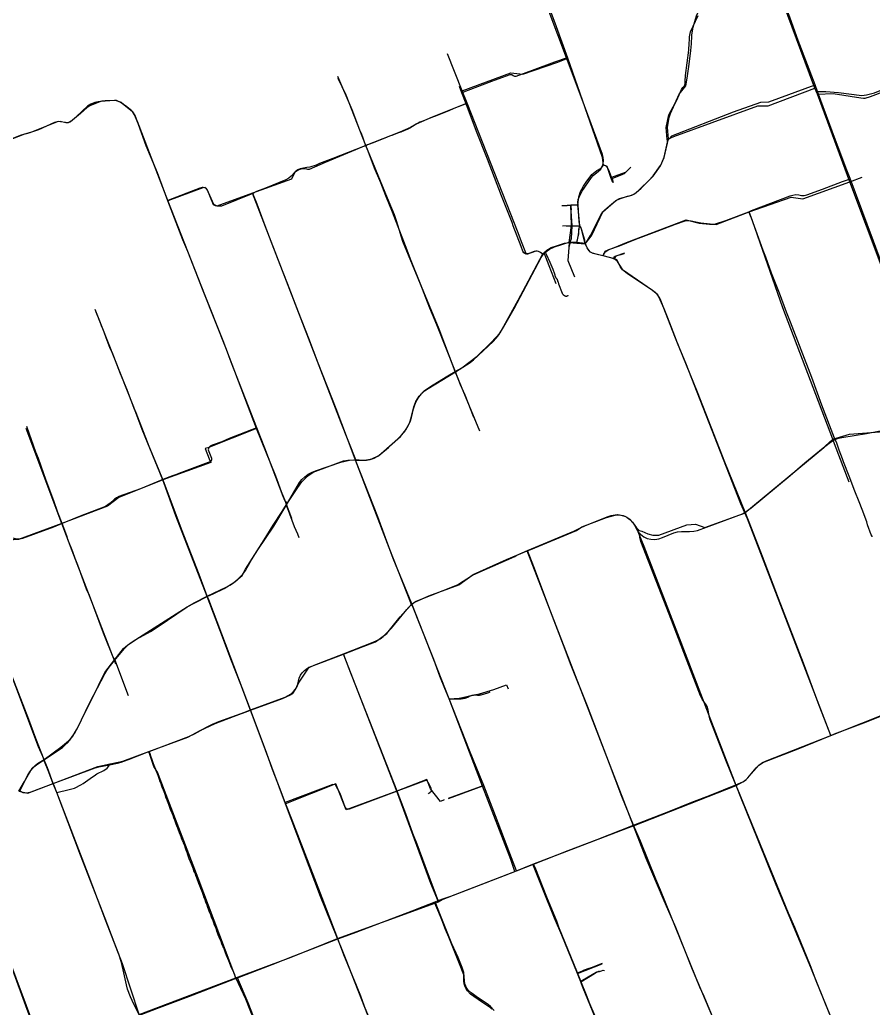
# Model space of a CAD drawing. Extents: x 705356 to 744726, y 4888607 to 4948520.
# Drawn here: x 720745 to 731577, y 4913692 to 4926237 of the extents above; entities that cross this region are included whole.
import ezdxf

# ---------------------------------------------------------------- set-up
doc = ezdxf.new("R2010")
doc.units = 0
doc.layers.add('Archive County', color=7, linetype='Continuous')
doc.layers.add('County Data', color=7, linetype='Continuous')

msp = doc.modelspace()

# ---------------------------------------------------------------- linework, layer by layer
at = {"layer": 'Archive County'}
for p, q in [((726362, 4925334), (726174, 4925806)), ((726423, 4925179), (726362, 4925334)), ((728249, 4924236), (728433, 4924302)), ((727647, 4923880), (727741, 4923887)), ((727741, 4923887), (727829, 4923890)), ((727854, 4923622), (727829, 4923890)), ((727635, 4923622), (727748, 4923626)), ((727717, 4923409), (727748, 4923626)), ((727717, 4923409), (727817, 4923403)), ((727817, 4923403), (727920, 4923392)), ((728293, 4923204), (728151, 4923243)), ((726583, 4921014), (726273, 4921772)), ((721278, 4919844), (720828, 4921049)), ((724197, 4919907), (724131, 4920086)), ((726195, 4917618), (725721, 4918824)), ((722126, 4917657), (721952, 4918119)), ((725529, 4916448), (724855, 4918185)), ((721214, 4916430), (721168, 4916542)), ((726619, 4916510), (726184, 4916350)), ((728534, 4916007), (729837, 4916517)), ((727030, 4915429), (727255, 4915522)), ((724776, 4914575), (726015, 4915025)), ((726015, 4915025), (726060, 4915042)), ((721045, 4913145), (720383, 4914915)), ((722261, 4913611), (723487, 4914079))]:
    msp.add_line(p, q, dxfattribs=at)
for points in [[(730837, 4925370), (730770, 4925549), (730164, 4927185), (730127, 4927267)], [(728978, 4924726), (728967, 4924868), (728986, 4924997), (729004, 4925049), (729113, 4925292), (729199, 4925400), (729215, 4925497), (729240, 4925673), (729263, 4925847), (729270, 4925930), (729271, 4925959), (729274, 4926006), (729277, 4926046), (729290, 4926143), (729336, 4926287), (729364, 4926349), (729427, 4926533), (729452, 4926609), (729501, 4926773), (729524, 4926893), (729494, 4927028), (729501, 4927043), (729554, 4927074)], [(730870, 4925294), (731067, 4925301), (731420, 4925246), (731452, 4925240), (731477, 4925241), (731542, 4925262), (732204, 4925511), (732762, 4925743), (732925, 4925845), (733529, 4926065), (733638, 4926111), (733866, 4926220), (733944, 4926278), (734050, 4926373), (734277, 4926617), (734641, 4926772)], [(727702, 4925749), (727557, 4926146), (727425, 4926504), (727388, 4926613)], [(726362, 4925334), (726978, 4925562), (727129, 4925546), (727574, 4925700), (727702, 4925749)], [(728153, 4924393), (728143, 4924488), (727702, 4925749)], [(725137, 4924640), (724886, 4925279), (724788, 4925492)], [(728978, 4924726), (729047, 4924754), (729534, 4924933), (730113, 4925144), (730245, 4925143), (730837, 4925370)], [(730870, 4925294), (730837, 4925370)], [(731282, 4924182), (730870, 4925294)], [(722248, 4924919), (722209, 4925020), (722178, 4925067), (722155, 4925092), (722128, 4925113), (722099, 4925135), (722063, 4925162), (722030, 4925185), (721989, 4925206), (721973, 4925211), (721948, 4925213), (721771, 4925200), (721741, 4925194), (721698, 4925186), (721646, 4925168), (721603, 4925142), (721465, 4925008), (721411, 4924960), (721355, 4924930), (721231, 4924948), (720873, 4924804), (720763, 4924772), (720237, 4924564)], [(726423, 4925179), (725978, 4925002), (725775, 4924911), (725706, 4924868), (725567, 4924809), (725137, 4924640)], [(727176, 4923259), (727113, 4923420), (727070, 4923532), (726423, 4925179)], [(722625, 4923942), (722392, 4924547), (722238, 4924946)], [(725137, 4924640), (724621, 4924424), (724418, 4924336), (724402, 4924337), (724388, 4924341), (724343, 4924344), (724313, 4924340), (724285, 4924333), (724265, 4924321), (724246, 4924305), (724238, 4924297), (724228, 4924281), (724211, 4924254), (724194, 4924216), (723700, 4924037)], [(726272, 4921774), (726067, 4922310), (725609, 4923423), (725528, 4923684), (725502, 4923760), (725411, 4923975), (725137, 4924640)], [(727920, 4923392), (727983, 4923473), (728005, 4923502), (728144, 4923799), (728311, 4923944), (728359, 4923968), (728512, 4924009), (728569, 4924041), (728784, 4924251), (728879, 4924385), (728925, 4924490), (728978, 4924726)], [(727829, 4923890), (727841, 4923991), (727860, 4924057), (727899, 4924125), (727935, 4924178), (728006, 4924273), (728071, 4924322), (728125, 4924355), (728153, 4924393)], [(728249, 4924236), (728201, 4924376), (728153, 4924393)], [(731282, 4924182), (731437, 4924240)], [(728271, 4924173), (728249, 4924236)], [(730001, 4923799), (730537, 4923986), (730682, 4923963), (731282, 4924182)], [(732450, 4921159), (732091, 4922063), (731718, 4923019), (731282, 4924182)], [(723700, 4924037), (723247, 4923873), (723229, 4923877), (723211, 4923885), (723204, 4923888), (723128, 4924075), (723117, 4924090), (723097, 4924102), (723090, 4924105), (723073, 4924107), (723060, 4924107), (723030, 4924099), (722625, 4923942)], [(725009, 4920651), (724823, 4921123), (724151, 4922866), (723700, 4924037)], [(723749, 4921051), (723327, 4922164), (723095, 4922748), (722625, 4923942)], [(727748, 4923626), (727742, 4923765), (727741, 4923887)], [(728151, 4923243), (728175, 4923299), (728214, 4923318), (728313, 4923356), (728424, 4923401), (728533, 4923446), (729205, 4923697), (729368, 4923656), (729501, 4923644), (729582, 4923637), (730001, 4923799)], [(731066, 4920913), (730429, 4922583), (730044, 4923687), (730001, 4923799)], [(727748, 4923626), (727765, 4923620), (727854, 4923622)], [(727817, 4923403), (727838, 4923509), (727843, 4923586), (727854, 4923622)], [(727920, 4923392), (727870, 4923596), (727854, 4923622)], [(727397, 4923279), (727435, 4923312), (727488, 4923348), (727557, 4923369), (727661, 4923403), (727717, 4923409)], [(727717, 4923409), (727714, 4923348), (727703, 4923180), (727784, 4922974)], [(728151, 4923243), (728091, 4923254), (728021, 4923270), (727987, 4923289), (727981, 4923296), (727974, 4923305), (727947, 4923343), (727924, 4923383), (727920, 4923392)], [(726272, 4921774), (726357, 4921818), (726552, 4921969), (726728, 4922140), (726843, 4922265), (727071, 4922679), (727170, 4922860), (727386, 4923265)], [(727386, 4923265), (727330, 4923297), (727313, 4923302), (727293, 4923302), (727176, 4923259)], [(727386, 4923265), (727391, 4923272), (727397, 4923279)], [(727397, 4923279), (727419, 4923228), (727459, 4923119), (727490, 4923042), (727551, 4922892)], [(728293, 4923204), (728313, 4923239), (728426, 4923279)], [(728394, 4923062), (728371, 4923097), (728335, 4923168), (728322, 4923192), (728293, 4923204)], [(729949, 4919980), (729897, 4920094), (729197, 4921877), (729144, 4922010), (729095, 4922134), (729059, 4922223), (729016, 4922333), (728965, 4922461), (728924, 4922567), (728892, 4922644), (728854, 4922729), (728842, 4922745), (728776, 4922799), (728394, 4923062)], [(722559, 4920398), (722299, 4921038), (722191, 4921320), (721700, 4922562)], [(725009, 4920651), (725054, 4920653), (725122, 4920648), (725172, 4920655), (725214, 4920663), (725302, 4920709), (725424, 4920809), (725535, 4920911), (725630, 4921008), (725672, 4921074), (725696, 4921130), (725709, 4921174), (725747, 4921326), (725773, 4921392), (725814, 4921462), (725883, 4921531), (725992, 4921604), (726180, 4921717), (726272, 4921774)], [(731066, 4920913), (731105, 4920925), (731276, 4920977), (731711, 4921012), (732450, 4921159)], [(723749, 4921051), (723131, 4920806), (723100, 4920794), (723150, 4920663), (723168, 4920617), (722559, 4920398)], [(724131, 4920086), (724109, 4920143), (724068, 4920247), (723993, 4920445), (723749, 4921051)], [(729949, 4919980), (730949, 4920807), (730977, 4920833), (731015, 4920867), (731066, 4920913)], [(731273, 4920368), (731088, 4920857), (731066, 4920913)], [(724131, 4920086), (724273, 4920301), (724326, 4920373), (724368, 4920417), (724415, 4920458), (724469, 4920494), (724683, 4920577), (724856, 4920641), (724910, 4920649), (725009, 4920651)], [(725721, 4918824), (725484, 4919398), (725386, 4919663), (725291, 4919930), (725014, 4920625), (725009, 4920651)], [(722559, 4920398), (722001, 4920175), (721858, 4920063), (721278, 4919844)], [(723124, 4918916), (722725, 4919941), (722559, 4920398)], [(723124, 4918916), (723201, 4918950), (723339, 4919020), (723464, 4919094), (723567, 4919183), (723612, 4919264), (723846, 4919636), (723963, 4919822), (724069, 4919984), (724131, 4920086)], [(728572, 4919791), (728605, 4919755), (728639, 4919745), (728716, 4919714), (728778, 4919694), (728856, 4919697), (729211, 4919829), (729323, 4919835), (729441, 4919793), (729886, 4919953), (729924, 4919968), (729949, 4919980)], [(731040, 4917154), (729982, 4919904), (729949, 4919980)], [(727185, 4919497), (727233, 4919513), (727810, 4919754), (727877, 4919803), (728190, 4919921), (728333, 4919957), (728356, 4919955), (728390, 4919947), (728426, 4919935), (728456, 4919919), (728490, 4919894), (728531, 4919847), (728572, 4919791)], [(721278, 4919844), (720728, 4919640), (720667, 4919635), (720510, 4919638), (720056, 4919466)], [(721952, 4918119), (721938, 4918136), (721921, 4918167), (721410, 4919499), (721278, 4919844)], [(729837, 4916517), (729508, 4917372), (729098, 4918444), (728671, 4919552), (728572, 4919791)], [(725721, 4918824), (725769, 4918849), (725937, 4918926), (726319, 4919066), (726499, 4919196), (726923, 4919389), (727185, 4919497)], [(728534, 4916007), (727185, 4919497)], [(721053, 4916847), (720983, 4917008), (720104, 4919339), (720056, 4919466)], [(721952, 4918119), (721972, 4918143), (722060, 4918256), (722113, 4918301), (722173, 4918343), (722871, 4918786), (722969, 4918838), (723124, 4918916)], [(723675, 4917474), (723550, 4917802), (723432, 4918102), (723285, 4918493), (723124, 4918916)], [(724855, 4918185), (725104, 4918282), (725259, 4918341), (725402, 4918450), (725572, 4918661), (725721, 4918824)], [(721053, 4916847), (721268, 4917004), (721383, 4917101), (721447, 4917191), (721542, 4917376), (721662, 4917623), (721823, 4917952), (721952, 4918119)], [(723674, 4917477), (724079, 4917623), (724180, 4917669), (724212, 4917687), (724263, 4917767), (724284, 4917818), (724340, 4917908), (724417, 4918020), (724855, 4918185)], [(726193, 4917618), (726320, 4917628), (726404, 4917644), (726489, 4917666), (726580, 4917683), (726764, 4917737), (726924, 4917795), (726945, 4917747)], [(726619, 4916510), (726543, 4916711), (726195, 4917618)], [(731040, 4917154), (731847, 4917477), (732327, 4917655)], [(722383, 4916951), (722877, 4917132), (723033, 4917215), (723224, 4917306), (723457, 4917394), (723672, 4917475)], [(724116, 4916287), (723782, 4917185), (723673, 4917475)], [(730209, 4916826), (731040, 4917154)], [(720734, 4916446), (720806, 4916570), (720903, 4916739), (720972, 4916798), (721053, 4916847)], [(721168, 4916542), (721113, 4916687), (721052, 4916845)], [(721891, 4916793), (722053, 4916829), (722383, 4916951)], [(723487, 4914079), (723008, 4915344), (722604, 4916402), (722492, 4916688), (722446, 4916759), (722383, 4916951)], [(721167, 4916543), (721737, 4916759), (721796, 4916773), (721891, 4916793)], [(721214, 4916430), (721372, 4916468), (721438, 4916483), (721465, 4916499), (721503, 4916520), (721518, 4916528), (721549, 4916545), (721638, 4916607), (721706, 4916656), (721723, 4916669), (721811, 4916709), (721856, 4916740), (721873, 4916762), (721891, 4916793)], [(729837, 4916517), (729933, 4916569), (729966, 4916597), (730125, 4916776), (730173, 4916809), (730209, 4916826)], [(726130, 4916335), (726085, 4916314), (725958, 4916476), (725912, 4916596), (725529, 4916448)], [(720734, 4916446), (720848, 4916423), (721167, 4916543)], [(725529, 4916448), (724887, 4916210), (724758, 4916538), (724116, 4916287)], [(727030, 4915429), (726977, 4915579), (726619, 4916510)], [(731065, 4913539), (731026, 4913612), (730785, 4914208), (730346, 4915260), (730116, 4915823), (729901, 4916360), (729837, 4916517)], [(722261, 4913611), (722051, 4914255), (721839, 4914800), (721613, 4915394), (721214, 4916430)], [(726060, 4915042), (725962, 4915277), (725529, 4916448)], [(724776, 4914575), (724564, 4915109), (724116, 4916287)], [(727255, 4915522), (728461, 4915980), (728534, 4916007)], [(729774, 4913007), (729568, 4913517), (729285, 4914182), (729073, 4914716), (728913, 4915086), (728695, 4915594), (728534, 4916007)], [(727824, 4914135), (727624, 4914618), (727534, 4914837), (727386, 4915202), (727255, 4915521)], [(726060, 4915042), (726119, 4915077), (727030, 4915429)], [(726738, 4913682), (726720, 4913698), (726604, 4913774), (726467, 4913872), (726426, 4913912), (726406, 4913947), (726392, 4913978), (726387, 4914001), (726383, 4914037), (726381, 4914118), (726319, 4914278), (726268, 4914404), (726191, 4914594), (726150, 4914692), (726101, 4914812), (726062, 4914909), (726015, 4915025)], [(723487, 4914079), (724154, 4914326), (724442, 4914443), (724776, 4914575)], [(726004, 4911511), (725914, 4911733), (725774, 4912082), (725676, 4912317), (725532, 4912664), (725237, 4913411), (724887, 4914306), (724822, 4914477), (724776, 4914575)], [(727824, 4914135), (728138, 4914254)], [(723911, 4913054), (723770, 4913410), (723613, 4913809), (723487, 4914079)], [(727865, 4914027), (727824, 4914135)], [(727865, 4914027), (728041, 4914132), (728077, 4914153), (728103, 4914160), (728129, 4914168), (728148, 4914176), (728165, 4914173)], [(728473, 4912514), (728293, 4912963), (728258, 4913065), (728170, 4913277), (728077, 4913504), (728015, 4913657), (727895, 4913948), (727874, 4914001), (727865, 4914027)]]:
    msp.add_lwpolyline(points, dxfattribs=at)
at = {"layer": 'County Data'}
msp.add_line((723489, 4914071), (723509, 4914077), dxfattribs=at)
for points in [[(730840, 4925410), (730626, 4925974), (730518, 4926269), (730441, 4926463), (730198, 4927103), (730121, 4927297)], [(727684, 4925755), (727356, 4926635)], [(728967, 4924701), (728962, 4924717), (728951, 4924871), (728984, 4925032), (728996, 4925057), (729014, 4925084), (729085, 4925218), (729143, 4925350), (729160, 4925376), (729180, 4925399), (729191, 4925426), (729190, 4925457), (729195, 4925528), (729237, 4925852), (729240, 4925940), (729245, 4925981), (729246, 4926021), (729258, 4926084), (729357, 4926291)], [(730872, 4925328), (730974, 4925326), (731137, 4925313), (731432, 4925277), (731493, 4925284), (731561, 4925300), (731594, 4925311), (731972, 4925460), (732291, 4925578), (732680, 4925736), (732783, 4925780), (732812, 4925797), (732862, 4925841), (732922, 4925882), (732956, 4925900), (733223, 4926011), (733361, 4926059), (733455, 4926085), (733512, 4926111), (733598, 4926155), (733669, 4926182), (733809, 4926243)], [(726357, 4925309), (726383, 4925321), (726738, 4925458), (726969, 4925543), (726990, 4925544), (727007, 4925531), (727025, 4925521), (727046, 4925522), (727252, 4925596), (727536, 4925704), (727684, 4925755)], [(728147, 4924395), (728151, 4924411), (728155, 4924450), (728151, 4924490), (728142, 4924527), (727927, 4925112), (727684, 4925755)], [(725137, 4924639), (725109, 4924723), (725081, 4924794), (725065, 4924827), (725063, 4924837), (724965, 4925096), (724780, 4925516)], [(726357, 4925309), (726328, 4925388)], [(728967, 4924701), (728983, 4924723), (729023, 4924763), (729802, 4925069), (730149, 4925192), (730252, 4925197), (730840, 4925410)], [(730872, 4925328), (730840, 4925410)], [(726409, 4925171), (726357, 4925309)], [(731286, 4924224), (731243, 4924327), (731168, 4924532), (731099, 4924710), (730872, 4925328)], [(722248, 4924922), (722201, 4925029), (722180, 4925064), (722150, 4925091), (722051, 4925170), (722018, 4925192), (721984, 4925206), (721947, 4925211), (721830, 4925209), (721788, 4925205), (721750, 4925193), (721633, 4925145), (721602, 4925125), (721515, 4925048), (721388, 4924941), (721361, 4924928), (721331, 4924928), (721258, 4924945), (721221, 4924943), (721184, 4924932), (720982, 4924839), (720896, 4924809), (720803, 4924786), (720224, 4924559)], [(726409, 4925171), (726400, 4925168), (726365, 4925154), (726308, 4925132), (726245, 4925105), (726189, 4925082), (726108, 4925049), (726042, 4925024), (725962, 4924992), (725913, 4924973), (725859, 4924951), (725822, 4924936), (725803, 4924926), (725785, 4924917), (725762, 4924902), (725729, 4924881), (725704, 4924864), (725681, 4924853), (725663, 4924845), (725629, 4924831), (725581, 4924812), (725552, 4924801), (725496, 4924780), (725469, 4924770), (725451, 4924763), (725407, 4924745), (725358, 4924726), (725314, 4924710), (725250, 4924684), (725184, 4924659), (725159, 4924649), (725136, 4924639)], [(727143, 4923280), (727130, 4923301), (727110, 4923358), (727006, 4923622), (726993, 4923666), (726858, 4924004), (726681, 4924468), (726541, 4924820), (726409, 4925171)], [(722624, 4923938), (722494, 4924293), (722349, 4924636), (722254, 4924908), (722248, 4924922)], [(725137, 4924639), (725109, 4924630), (724717, 4924475), (724549, 4924411), (724508, 4924391), (724427, 4924367), (724388, 4924364), (724345, 4924352), (724306, 4924346), (724274, 4924331), (724242, 4924307), (724189, 4924250), (724158, 4924225), (724122, 4924205), (723864, 4924100), (723750, 4924056), (723705, 4924032)], [(726275, 4921769), (726038, 4922364), (725951, 4922576), (725826, 4922896), (725712, 4923179), (725642, 4923368), (725476, 4923796), (725391, 4924002), (725327, 4924167), (725249, 4924355), (725167, 4924570), (725137, 4924639)], [(727924, 4923402), (727938, 4923413), (727990, 4923500), (728125, 4923766), (728146, 4923798), (728172, 4923826), (728260, 4923903), (728320, 4923947), (728381, 4923974), (728458, 4923997), (728479, 4924003), (728511, 4924013), (728537, 4924025), (728568, 4924045), (728631, 4924101), (728725, 4924193), (728783, 4924255), (728878, 4924389), (728896, 4924422), (728924, 4924494), (728966, 4924683), (728967, 4924701)], [(727831, 4923887), (727829, 4923921), (727832, 4923954), (727845, 4923986), (727879, 4924056), (728001, 4924236), (728024, 4924262), (728092, 4924315), (728118, 4924342), (728139, 4924374), (728147, 4924395)], [(728262, 4924233), (728260, 4924234), (728252, 4924248), (728225, 4924321), (728206, 4924360), (728191, 4924377), (728183, 4924382), (728147, 4924395)], [(728262, 4924233), (728269, 4924228), (728284, 4924231), (728399, 4924277), (728419, 4924287), (728500, 4924366)], [(728282, 4924166), (728262, 4924233)], [(730000, 4923799), (730032, 4923815), (730522, 4924002), (730559, 4924013), (730594, 4924018), (730632, 4924014), (730668, 4924007), (730701, 4924007), (730735, 4924016), (730935, 4924086), (731189, 4924185), (731251, 4924207), (731286, 4924224)], [(732454, 4921149), (732393, 4921312), (732220, 4921747), (732048, 4922201), (731682, 4923152), (731582, 4923428), (731286, 4924224)], [(723705, 4924032), (723306, 4923871), (723249, 4923873), (723208, 4923893), (723123, 4924081), (723097, 4924108), (723069, 4924106), (722624, 4923938)], [(725008, 4920649), (724890, 4920951), (724760, 4921299), (724534, 4921879), (724415, 4922192), (724284, 4922525), (724145, 4922891), (724051, 4923125), (723950, 4923391), (723846, 4923654), (723759, 4923896), (723705, 4924032)], [(723753, 4921060), (723429, 4921892), (723369, 4922054), (723073, 4922795), (722878, 4923296), (722815, 4923444), (722624, 4923938)], [(727624, 4923881), (727692, 4923881), (727744, 4923884)], [(727756, 4923622), (727744, 4923807), (727746, 4923833), (727743, 4923856), (727744, 4923884)], [(727744, 4923884), (727831, 4923887)], [(727853, 4923622), (727846, 4923677), (727831, 4923887)], [(728147, 4923241), (728158, 4923265), (728183, 4923296), (728200, 4923309), (728221, 4923321), (728359, 4923369), (728563, 4923453), (728835, 4923553), (729066, 4923643), (729176, 4923683), (729208, 4923689), (729238, 4923689), (729267, 4923685), (729324, 4923671), (729389, 4923661), (729548, 4923645), (729577, 4923649), (729708, 4923691), (730000, 4923799)], [(731096, 4920911), (731087, 4920926), (730926, 4921347), (730798, 4921695), (730529, 4922400), (730478, 4922528), (730389, 4922767), (730288, 4923021), (730213, 4923225), (730180, 4923307), (730031, 4923719), (730000, 4923799)], [(727683, 4923618), (727756, 4923622)], [(727731, 4923418), (727746, 4923459), (727756, 4923622)], [(727756, 4923622), (727853, 4923622)], [(727816, 4923413), (727818, 4923433), (727839, 4923515), (727842, 4923579), (727853, 4923622)], [(727923, 4923402), (727915, 4923441), (727879, 4923565), (727874, 4923579), (727863, 4923607), (727853, 4923622)], [(727413, 4923282), (727439, 4923304), (727470, 4923325), (727534, 4923354), (727731, 4923418)], [(727731, 4923418), (727714, 4923348), (727703, 4923180), (727784, 4922974)], [(727731, 4923418), (727782, 4923415), (727816, 4923413)], [(727816, 4923413), (727923, 4923402)], [(728147, 4923241), (728077, 4923257), (728014, 4923275), (727991, 4923288), (727969, 4923313), (727948, 4923344), (727923, 4923402), (727924, 4923402)], [(726275, 4921769), (726414, 4921856), (726460, 4921888), (726504, 4921923), (726755, 4922154), (726793, 4922195), (726826, 4922239), (726883, 4922334), (727019, 4922572), (727363, 4923221), (727389, 4923256)], [(727389, 4923256), (727354, 4923282), (727330, 4923296), (727304, 4923301), (727276, 4923297), (727219, 4923275), (727192, 4923267), (727165, 4923267), (727143, 4923280), (727143, 4923280)], [(727389, 4923256), (727410, 4923279), (727413, 4923282)], [(727413, 4923282), (727416, 4923280), (727427, 4923263), (727473, 4923159), (727511, 4923072), (727533, 4923011), (727536, 4922998), (727537, 4922993), (727538, 4922989), (727538, 4922986), (727540, 4922982), (727541, 4922979), (727542, 4922977), (727543, 4922974), (727544, 4922972), (727545, 4922969), (727548, 4922964), (727549, 4922962), (727552, 4922959), (727554, 4922957), (727557, 4922954), (727559, 4922951), (727561, 4922949), (727563, 4922945), (727565, 4922943), (727565, 4922941), (727568, 4922930), (727569, 4922928), (727571, 4922923), (727572, 4922920), (727573, 4922917), (727575, 4922915), (727577, 4922911), (727577, 4922908), (727582, 4922884), (727628, 4922768), (727631, 4922762), (727633, 4922759), (727634, 4922757), (727636, 4922755), (727637, 4922753), (727639, 4922751), (727642, 4922749), (727643, 4922747), (727645, 4922745), (727647, 4922744), (727649, 4922743), (727651, 4922741), (727654, 4922740), (727656, 4922739), (727660, 4922737), (727662, 4922736), (727664, 4922734), (727670, 4922730), (727673, 4922729), (727675, 4922729), (727677, 4922729), (727682, 4922728), (727684, 4922729), (727687, 4922730), (727697, 4922735), (727699, 4922736), (727704, 4922739), (727706, 4922740)], [(728282, 4923204), (728263, 4923212), (728147, 4923241)], [(728282, 4923204), (728286, 4923216), (728293, 4923227), (728303, 4923235), (728318, 4923242), (728338, 4923248), (728377, 4923260), (728392, 4923264), (728417, 4923269)], [(728399, 4923065), (728390, 4923075), (728332, 4923170), (728302, 4923196), (728282, 4923204)], [(729952, 4919986), (729696, 4920624), (729348, 4921509), (729069, 4922197), (728880, 4922675), (728863, 4922712), (728840, 4922746), (728811, 4922776), (728775, 4922803), (728459, 4923014), (728415, 4923048), (728399, 4923065)], [(722560, 4920401), (722506, 4920538), (722388, 4920821), (722223, 4921247), (722198, 4921303), (722108, 4921539), (722023, 4921743), (721916, 4922019), (721894, 4922065), (721839, 4922215), (721803, 4922306), (721787, 4922340), (721769, 4922391), (721716, 4922524)], [(725008, 4920649), (725092, 4920646), (725144, 4920648), (725194, 4920657), (725242, 4920675), (725288, 4920700), (725330, 4920733), (725576, 4920950), (725613, 4920990), (725647, 4921034), (725675, 4921082), (725698, 4921134), (725715, 4921188), (725742, 4921298), (725759, 4921350), (725781, 4921399), (725810, 4921446), (725844, 4921488), (725884, 4921526), (725927, 4921559), (726275, 4921769)], [(726521, 4921162), (726515, 4921183), (726505, 4921203), (726398, 4921471), (726341, 4921605), (726275, 4921769)], [(731096, 4920911), (731136, 4920925), (731178, 4920935), (731491, 4920987), (731644, 4921015), (732026, 4921075), (732375, 4921133), (732454, 4921149)], [(721282, 4919843), (721227, 4919985), (721176, 4920133), (721080, 4920390), (720983, 4920670), (720951, 4920749), (720892, 4920907), (720834, 4921077)], [(723753, 4921060), (723687, 4921032), (723404, 4920923), (723309, 4920881), (723189, 4920837), (723163, 4920824), (723146, 4920810), (723136, 4920779), (723177, 4920675), (723179, 4920654), (723169, 4920631), (722762, 4920479), (722723, 4920462), (722685, 4920450), (722560, 4920401)], [(724142, 4920102), (724125, 4920116), (724115, 4920129), (724089, 4920187), (723854, 4920802), (723753, 4921060)], [(729952, 4919986), (730027, 4920041), (730524, 4920454), (730710, 4920614), (730940, 4920805), (731017, 4920865), (731055, 4920891), (731096, 4920911)], [(731563, 4919675), (731562, 4919685), (731553, 4919700), (731506, 4919825), (731495, 4919865), (731435, 4920020), (731399, 4920121), (731343, 4920255), (731272, 4920444), (731200, 4920625), (731188, 4920663), (731144, 4920775), (731116, 4920865), (731096, 4920911)], [(724142, 4920102), (724296, 4920364), (724327, 4920404), (724364, 4920438), (724404, 4920468), (724449, 4920493), (724498, 4920513), (724819, 4920622), (724873, 4920637), (724928, 4920647), (724984, 4920650), (725008, 4920649)], [(725717, 4918818), (725432, 4919534), (725008, 4920649)], [(722560, 4920401), (722482, 4920367), (722277, 4920286), (722001, 4920185), (721974, 4920170), (721948, 4920152), (721894, 4920104), (721864, 4920081), (721832, 4920061), (721691, 4920004), (721532, 4919944), (721282, 4919843)], [(723125, 4918920), (723022, 4919196), (722796, 4919774), (722578, 4920358), (722560, 4920401)], [(724125, 4920072), (724142, 4920102)], [(723125, 4918920), (723366, 4919037), (723413, 4919062), (723458, 4919091), (723500, 4919124), (723540, 4919161), (723576, 4919202), (723608, 4919246), (723687, 4919382), (723765, 4919509), (723971, 4919810), (724125, 4920072)], [(724292, 4919660), (724276, 4919708), (724233, 4919803), (724142, 4920041), (724125, 4920072)], [(728622, 4919708), (728664, 4919676), (728708, 4919655), (728756, 4919644), (728807, 4919642), (728857, 4919651), (728903, 4919667), (729046, 4919724), (729095, 4919738), (729145, 4919744), (729247, 4919743), (729299, 4919746), (729349, 4919757), (729918, 4919968), (729952, 4919986)], [(731041, 4917154), (730892, 4917535), (730694, 4918070), (730376, 4918892), (730174, 4919427), (730004, 4919860), (729952, 4919986)], [(727189, 4919501), (727779, 4919745), (727869, 4919794), (727915, 4919816), (728202, 4919929), (728251, 4919946), (728302, 4919956), (728353, 4919956), (728403, 4919944), (728449, 4919925), (728488, 4919897), (728521, 4919862), (728546, 4919822), (728567, 4919779), (728593, 4919739), (728622, 4919708)], [(721282, 4919843), (721172, 4919797), (720781, 4919653), (720746, 4919645), (720710, 4919645), (720635, 4919660), (720595, 4919664), (720557, 4919657), (720058, 4919469)], [(721947, 4918105), (721940, 4918127), (721809, 4918453), (721629, 4918929), (721594, 4919011), (721484, 4919315), (721448, 4919401), (721420, 4919483), (721357, 4919642), (721342, 4919689), (721282, 4919843)], [(729777, 4916663), (729707, 4916839), (729508, 4917353), (729496, 4917398), (729482, 4917480), (729472, 4917514), (729456, 4917544), (729408, 4917614), (729386, 4917658), (729172, 4918207), (729019, 4918619), (728629, 4919617), (728613, 4919668), (728613, 4919687), (728622, 4919708)], [(725717, 4918818), (725744, 4918839), (725776, 4918857), (726300, 4919067), (726340, 4919090), (726452, 4919164), (726491, 4919187), (726576, 4919227), (727027, 4919425), (727052, 4919440), (727189, 4919501)], [(728536, 4916017), (728388, 4916379), (728231, 4916794), (727949, 4917526), (727736, 4918065), (727648, 4918301), (727473, 4918752), (727279, 4919273), (727189, 4919501)], [(721054, 4916844), (720948, 4917117), (720861, 4917355), (720546, 4918164), (720350, 4918682), (720058, 4919469)], [(721947, 4918105), (722072, 4918255), (722106, 4918289), (722143, 4918320), (722227, 4918374), (722405, 4918474), (722490, 4918527), (722868, 4918787), (722960, 4918839), (723125, 4918920)], [(723674, 4917479), (723143, 4918877), (723125, 4918920)], [(724854, 4918189), (725232, 4918336), (725279, 4918357), (725321, 4918381), (725359, 4918411), (725465, 4918517), (725659, 4918754), (725717, 4918818)], [(726193, 4917618), (726142, 4917752), (726078, 4917908), (726000, 4918118), (725828, 4918553), (725728, 4918797), (725717, 4918818)], [(721054, 4916844), (721075, 4916860), (721226, 4916958), (721286, 4917003), (721319, 4917031), (721353, 4917065), (721386, 4917103), (721417, 4917145), (721446, 4917190), (721472, 4917238), (721633, 4917571), (721824, 4917938), (721849, 4917979), (721878, 4918019), (721947, 4918105)], [(721966, 4918058), (721947, 4918105)], [(723674, 4917479), (723734, 4917499), (724113, 4917641), (724153, 4917659), (724189, 4917682), (724220, 4917710), (724244, 4917742), (724262, 4917775), (724274, 4917806), (724293, 4917879), (724309, 4917918), (724330, 4917948), (724361, 4917980), (724398, 4918008), (724483, 4918046), (724854, 4918189)], [(725534, 4916445), (724917, 4918022), (724854, 4918189)], [(726193, 4917618), (726195, 4917618), (726208, 4917619), (726221, 4917620), (726233, 4917620), (726245, 4917620), (726258, 4917619), (726272, 4917619), (726284, 4917619), (726297, 4917618), (726310, 4917617), (726322, 4917617), (726334, 4917617), (726347, 4917620), (726360, 4917621), (726372, 4917624), (726385, 4917626), (726398, 4917629), (726409, 4917632), (726421, 4917637), (726433, 4917641), (726444, 4917647), (726455, 4917652), (726466, 4917658), (726478, 4917662), (726489, 4917666), (726502, 4917667), (726514, 4917668), (726527, 4917668), (726540, 4917668), (726553, 4917667), (726565, 4917667), (726578, 4917667), (726590, 4917668), (726603, 4917670), (726616, 4917672), (726628, 4917676), (726632, 4917677), (726699, 4917700), (726716, 4917706)], [(726635, 4916518), (726583, 4916641), (726454, 4916964), (726195, 4917618)], [(731041, 4917154), (731086, 4917175), (731492, 4917326), (731882, 4917484), (732327, 4917654)], [(722386, 4916952), (722891, 4917142), (722964, 4917176), (723114, 4917261), (723193, 4917299), (723271, 4917330), (723600, 4917450), (723674, 4917479)], [(724115, 4916303), (724052, 4916471), (723952, 4916724), (723880, 4916924), (723674, 4917479)], [(729832, 4916526), (729924, 4916564), (729956, 4916587), (729984, 4916615), (730092, 4916744), (730123, 4916774), (730158, 4916799), (730197, 4916819), (730623, 4916986), (731041, 4917154)], [(720745, 4916452), (720848, 4916649), (720873, 4916692), (720905, 4916733), (720936, 4916764), (720959, 4916783), (721001, 4916812), (721054, 4916844)], [(721169, 4916546), (721096, 4916742), (721054, 4916844)], [(721885, 4916782), (721987, 4916803), (722034, 4916816), (722123, 4916848), (722360, 4916943), (722386, 4916952)], [(723489, 4914071), (723484, 4914083), (723473, 4914114), (723452, 4914165), (723437, 4914198), (723425, 4914225), (723412, 4914260), (723397, 4914294), (723385, 4914325), (723371, 4914363), (723358, 4914394), (723343, 4914432), (723333, 4914458), (723323, 4914481), (723311, 4914509), (723300, 4914540), (723290, 4914566), (723276, 4914596), (723265, 4914625), (723255, 4914651), (723247, 4914671), (723236, 4914702), (723228, 4914723), (723218, 4914748), (723209, 4914774), (723198, 4914800), (723189, 4914825), (723179, 4914849), (723168, 4914879), (723155, 4914910), (723145, 4914936), (723133, 4914970), (723122, 4914999), (723114, 4915018), (723107, 4915040), (723097, 4915066), (723087, 4915094), (723076, 4915123), (723068, 4915148), (723056, 4915180), (723045, 4915208), (723040, 4915223), (723032, 4915244), (723019, 4915277), (723010, 4915300), (723001, 4915323), (722991, 4915346), (722979, 4915377), (722974, 4915394), (722966, 4915414), (722956, 4915436), (722948, 4915457), (722940, 4915480), (722932, 4915499), (722923, 4915519), (722916, 4915537), (722911, 4915552), (722904, 4915568), (722897, 4915588), (722887, 4915614), (722878, 4915641), (722870, 4915667), (722859, 4915697), (722848, 4915725), (722838, 4915754), (722828, 4915780), (722817, 4915808), (722811, 4915821), (722799, 4915850), (722793, 4915867), (722785, 4915888), (722778, 4915906), (722770, 4915929), (722760, 4915953), (722751, 4915978), (722740, 4916006), (722732, 4916028), (722721, 4916055), (722712, 4916079), (722701, 4916110), (722690, 4916138), (722679, 4916166), (722660, 4916215), (722651, 4916241), (722641, 4916267), (722629, 4916297), (722621, 4916318), (722616, 4916332), (722609, 4916350), (722601, 4916372), (722594, 4916393), (722585, 4916416), (722568, 4916460), (722558, 4916486), (722549, 4916512), (722539, 4916541), (722529, 4916566), (722518, 4916594), (722504, 4916633), (722493, 4916665), (722482, 4916696), (722472, 4916722), (722460, 4916753), (722444, 4916794), (722426, 4916843), (722409, 4916890), (722398, 4916920), (722386, 4916952)], [(721169, 4916546), (721702, 4916741), (721748, 4916754), (721885, 4916782)], [(721215, 4916431), (721372, 4916468), (721438, 4916483), (721465, 4916499), (721503, 4916520), (721518, 4916528), (721549, 4916545), (721638, 4916607), (721706, 4916656), (721723, 4916669), (721811, 4916709), (721856, 4916740), (721873, 4916762), (721885, 4916782)], [(729832, 4916526), (729777, 4916663)], [(720745, 4916452), (720784, 4916432), (720812, 4916426), (720853, 4916428), (720891, 4916439), (721169, 4916546)], [(721215, 4916431), (721187, 4916505), (721169, 4916546)], [(725534, 4916445), (724924, 4916218), (724895, 4916220), (724873, 4916245), (724810, 4916416), (724752, 4916529), (724717, 4916530), (724115, 4916303)], [(725933, 4916414), (725939, 4916422), (725949, 4916431), (725959, 4916439), (725969, 4916447), (725971, 4916460), (725968, 4916472), (725965, 4916479), (725931, 4916551), (725926, 4916563), (725919, 4916574), (725909, 4916581), (725897, 4916581), (725885, 4916577), (725841, 4916561), (725738, 4916522), (725638, 4916485), (725532, 4916445)], [(726635, 4916518), (726184, 4916352)], [(727048, 4915435), (726963, 4915655), (726785, 4916133), (726635, 4916518)], [(728536, 4916017), (729005, 4916198), (729273, 4916306), (729500, 4916393), (729832, 4916526)], [(731059, 4913531), (731031, 4913606), (730855, 4914039), (730782, 4914232), (730582, 4914716), (730500, 4914900), (729859, 4916467), (729832, 4916526)], [(722264, 4913605), (722191, 4913744), (722149, 4913836), (722114, 4913936), (722099, 4913990), (722075, 4914103), (722035, 4914271), (722001, 4914378), (721945, 4914532), (721831, 4914830), (721517, 4915633), (721215, 4916431)], [(726056, 4915058), (725890, 4915498), (725790, 4915774), (725736, 4915909), (725644, 4916158), (725534, 4916445)], [(724782, 4914572), (724585, 4915092), (724201, 4916077), (724115, 4916303)], [(727266, 4915519), (727707, 4915695), (728073, 4915834), (728536, 4916017)], [(729769, 4913009), (729701, 4913183), (729605, 4913413), (729518, 4913636), (729420, 4913872), (729387, 4913939), (728877, 4915191), (728817, 4915330), (728622, 4915813), (728536, 4916017)], [(727048, 4915435), (727266, 4915519)], [(727824, 4914141), (727589, 4914720), (727565, 4914785), (727560, 4914797), (727434, 4915101), (727294, 4915456), (727266, 4915519)], [(726056, 4915058), (726142, 4915090), (726167, 4915099), (726215, 4915115), (727048, 4915435)], [(724782, 4914572), (724980, 4914644), (725759, 4914942), (725788, 4914955), (726018, 4915043)], [(726018, 4915043), (726018, 4915043), (726056, 4915058)], [(726766, 4913663), (726721, 4913713), (726694, 4913735), (726539, 4913842), (726504, 4913865), (726473, 4913887), (726437, 4913922), (726421, 4913945), (726407, 4913972), (726396, 4914003), (726388, 4914038), (726380, 4914145), (726360, 4914208), (726310, 4914335), (726231, 4914508), (726083, 4914868), (726018, 4915043)], [(721032, 4913147), (720902, 4913506), (720820, 4913723), (720470, 4914674), (720425, 4914824), (720387, 4914911)], [(723509, 4914077), (723948, 4914247), (724227, 4914359), (724782, 4914572)], [(726007, 4911511), (725863, 4911882), (725726, 4912213), (725568, 4912606), (725507, 4912745), (725301, 4913274), (725121, 4913713), (725074, 4913847), (725021, 4913981), (724860, 4914371), (724782, 4914572)], [(727824, 4914141), (727887, 4914167), (727900, 4914175), (727970, 4914200), (728000, 4914208), (728143, 4914266)], [(723903, 4913107), (723843, 4913263), (723771, 4913436), (723642, 4913762), (723509, 4914077)], [(727866, 4914036), (727824, 4914141)], [(727866, 4914036), (728030, 4914135), (728070, 4914154), (728098, 4914162), (728101, 4914167)], [(722264, 4913605), (722483, 4913689), (722889, 4913839), (723472, 4914065), (723489, 4914071)], [(728476, 4912518), (728439, 4912616), (728280, 4913014), (728220, 4913155), (728035, 4913622), (727981, 4913749), (727939, 4913858), (727866, 4914036)]]:
    msp.add_lwpolyline(points, dxfattribs=at)

doc.saveas('drawing.dxf')
